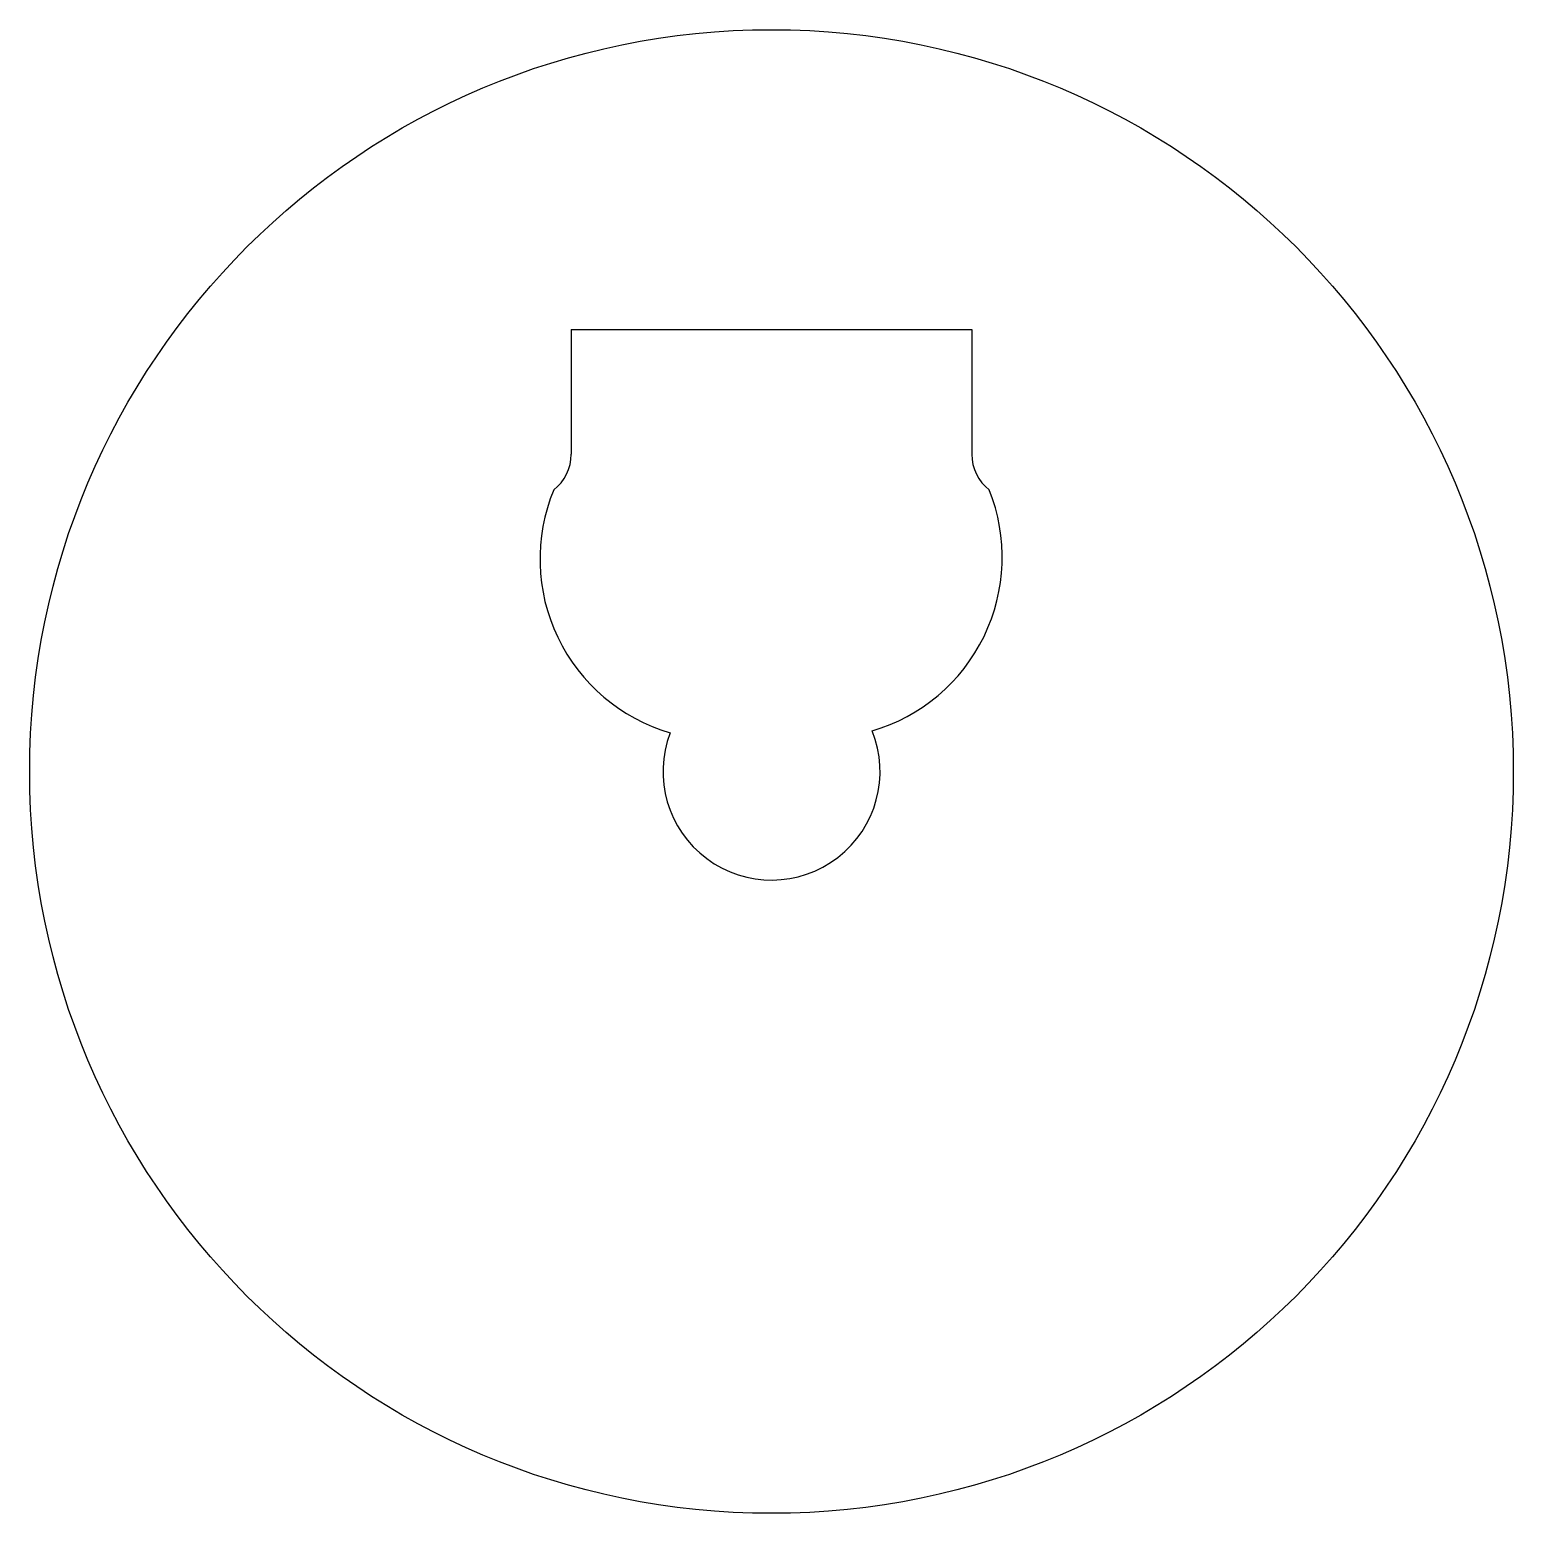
# Model space of a CAD drawing. Header units: millimetres. Extents: x -40.7 to 41.3, y -39 to 43.
import ezdxf

# ---------------------------------------------------------------- set-up
doc = ezdxf.new("R2010")
doc.units = ezdxf.units.MM

msp = doc.modelspace()

# ---------------------------------------------------------------- linework, layer by layer
at = {"color": 7, "linetype": 'Continuous', "lineweight": 25}
for p, q in [((-10.809, 26.458), (-10.809, 19.576)), ((-10.809, 26.458), (11.325, 26.458)), ((11.325, 26.458), (11.325, 19.576))]:
    msp.add_line(p, q, dxfattribs=at)
msp.add_circle((0.258, 2.038), 41, dxfattribs=at)
for centre, radius, start, end in [((-13.309, 19.576), 2.5, 307.77908, 0), ((13.825, 19.576), 2.5, 180, 232.27479), ((-2.538, 13.774), 10, 157.50636, 253.68266), ((3.012, 13.881), 10, 286.31894, 21.82325), ((0.258, 2.038), 6, 159.11669, 21.98103)]:
    msp.add_arc(centre, radius, start, end, dxfattribs=at)

doc.saveas('drawing.dxf')
